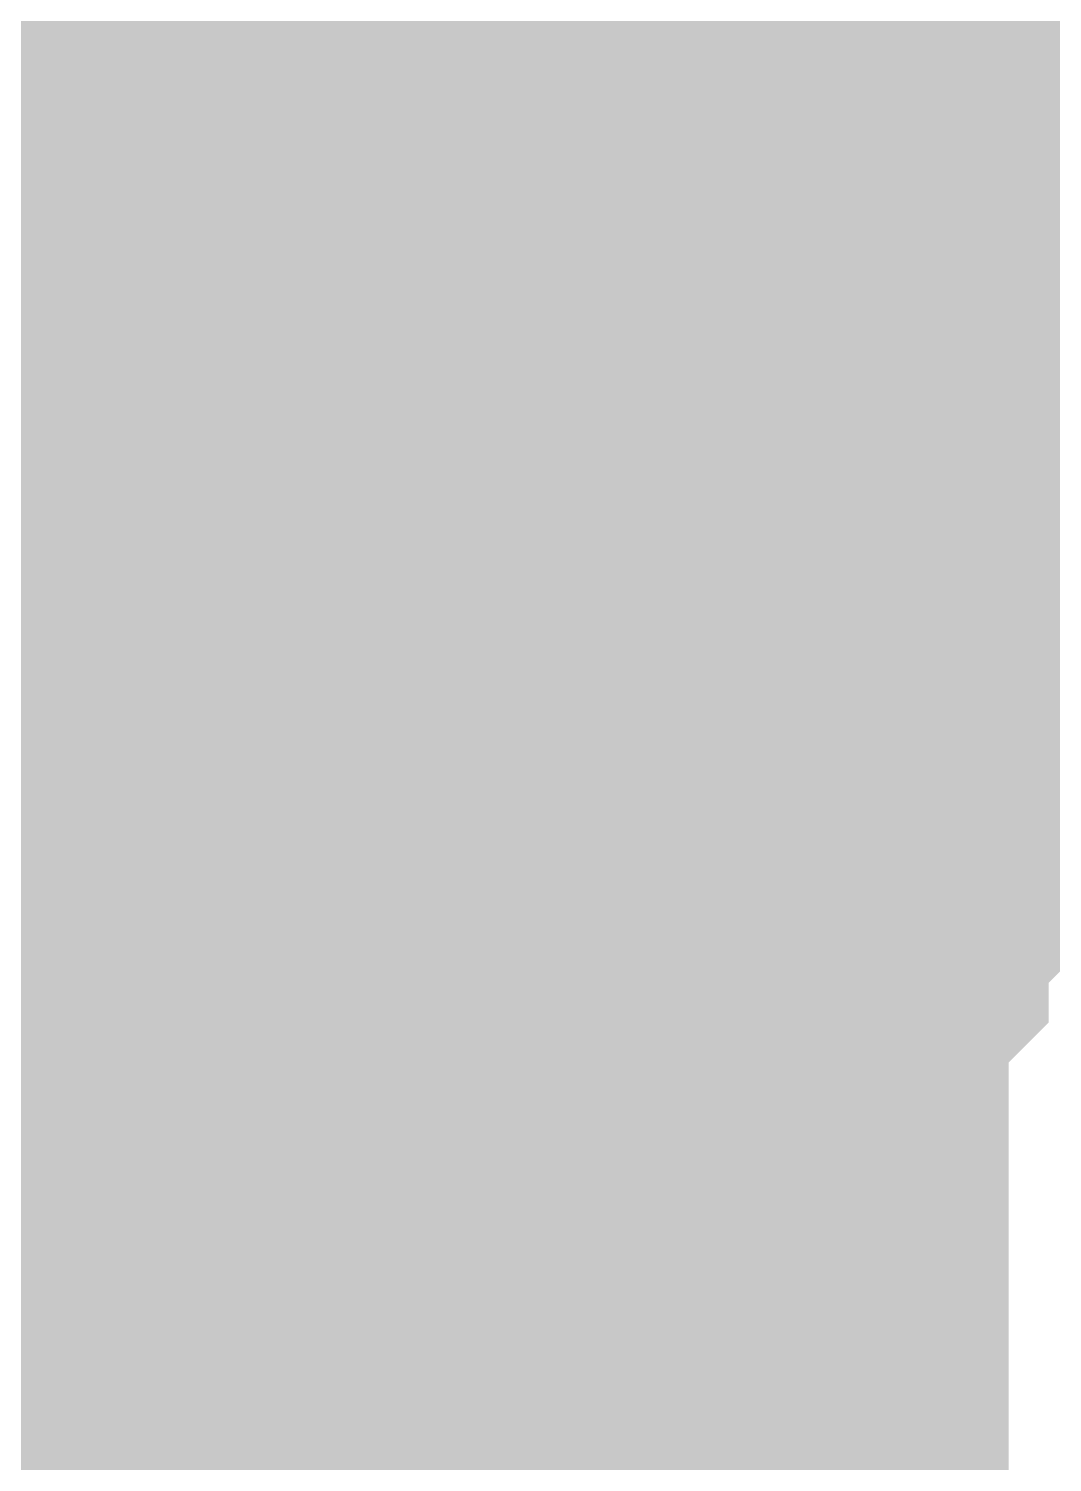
# Model space of a CAD drawing. Extents: x -0.1 to 65.1, y -1.2 to 30.1.
# Drawn here: x 26.0466 to 26.3404, y 5.6083 to 6.0198 of the extents above; entities that cross this region are included whole.
import ezdxf

# ---------------------------------------------------------------- set-up
doc = ezdxf.new("R2010")
doc.units = 0
doc.header["$MEASUREMENT"] = 0
doc.layers.get('0').update_dxf_attribs({"linetype": 'CONTINUOUS'})
doc.layers.add('2D_LINE_126', color=7, linetype='CONTINUOUS')

# ---------------------------------------------------------------- blocks, each defined once
blk = doc.blocks.new('DRAWING_63')
at = {"layer": '2D_LINE_126', "const_width": 0.0254}
for points in [[(-4.29768, -1.46304), (-4.29768, -1.47447), (-4.30911, -1.47447), (-4.32054, -1.47447)], [(-4.32054, -1.65735), (-4.30911, -1.65735), (-4.29768, -1.65735), (-4.29768, -1.64592), (-4.28625, -1.64592), (-4.27482, -1.64592), (-4.26339, -1.64592), (-4.25196, -1.64592), (-4.24053, -1.64592), (-4.24053, -1.63449), (-4.2291, -1.63449), (-4.21767, -1.63449), (-4.20624, -1.63449), (-4.19481, -1.63449), (-4.18338, -1.63449), (-4.17195, -1.63449), (-4.16052, -1.63449), (-4.14909, -1.63449), (-4.13766, -1.63449), (-4.12623, -1.63449), (-4.1148, -1.63449), (-4.10337, -1.63449), (-4.09194, -1.63449), (-4.08051, -1.63449), (-4.06908, -1.63449), (-4.05765, -1.63449), (-4.04622, -1.63449), (-4.03479, -1.63449), (-4.02336, -1.63449), (-4.01193, -1.63449), (-4.0005, -1.63449), (-3.98907, -1.63449)], [(-4.32054, -1.66878), (-4.30911, -1.66878), (-4.29768, -1.66878), (-4.29768, -1.65735), (-4.28625, -1.65735), (-4.27482, -1.65735), (-4.26339, -1.65735), (-4.25196, -1.65735), (-4.24053, -1.65735), (-4.24053, -1.64592), (-4.2291, -1.64592), (-4.21767, -1.64592), (-4.20624, -1.64592), (-4.19481, -1.64592), (-4.18338, -1.64592), (-4.17195, -1.64592), (-4.16052, -1.64592), (-4.14909, -1.64592), (-4.13766, -1.64592), (-4.12623, -1.64592), (-4.1148, -1.64592), (-4.10337, -1.64592), (-4.09194, -1.64592), (-4.08051, -1.64592), (-4.06908, -1.64592), (-4.05765, -1.64592), (-4.04622, -1.64592), (-4.03479, -1.64592), (-4.02336, -1.64592), (-4.01193, -1.64592), (-4.0005, -1.64592), (-3.98907, -1.64592)], [(-4.32054, -1.68021), (-4.30911, -1.68021), (-4.29768, -1.68021), (-4.29768, -1.66878), (-4.28625, -1.66878), (-4.27482, -1.66878), (-4.26339, -1.66878), (-4.25196, -1.66878), (-4.24053, -1.66878), (-4.24053, -1.65735), (-4.2291, -1.65735), (-4.21767, -1.65735), (-4.20624, -1.65735), (-4.19481, -1.65735), (-4.18338, -1.65735), (-4.17195, -1.65735), (-4.16052, -1.65735), (-4.14909, -1.65735), (-4.13766, -1.65735), (-4.12623, -1.65735), (-4.1148, -1.65735), (-4.10337, -1.65735), (-4.09194, -1.65735), (-4.08051, -1.65735), (-4.06908, -1.65735), (-4.05765, -1.65735), (-4.04622, -1.65735), (-4.03479, -1.65735), (-4.02336, -1.65735), (-4.01193, -1.65735), (-4.0005, -1.65735), (-3.98907, -1.65735)], [(-4.32054, -1.69164), (-4.30911, -1.69164), (-4.29768, -1.69164), (-4.29768, -1.68021), (-4.28625, -1.68021), (-4.27482, -1.68021), (-4.26339, -1.68021), (-4.25196, -1.68021), (-4.24053, -1.68021), (-4.24053, -1.66878), (-4.2291, -1.66878), (-4.21767, -1.66878), (-4.20624, -1.66878), (-4.19481, -1.66878), (-4.18338, -1.66878), (-4.17195, -1.66878), (-4.16052, -1.66878), (-4.14909, -1.66878), (-4.13766, -1.66878), (-4.12623, -1.66878), (-4.1148, -1.66878), (-4.10337, -1.66878), (-4.09194, -1.66878), (-4.08051, -1.66878), (-4.06908, -1.66878), (-4.05765, -1.66878), (-4.04622, -1.66878), (-4.03479, -1.66878), (-4.02336, -1.66878), (-4.01193, -1.66878), (-4.0005, -1.66878), (-3.98907, -1.66878)], [(-4.32054, -1.70307), (-4.30911, -1.70307), (-4.29768, -1.70307), (-4.29768, -1.69164), (-4.28625, -1.69164), (-4.27482, -1.69164), (-4.26339, -1.69164), (-4.25196, -1.69164), (-4.24053, -1.69164), (-4.24053, -1.68021), (-4.2291, -1.68021), (-4.21767, -1.68021), (-4.20624, -1.68021), (-4.19481, -1.68021), (-4.18338, -1.68021), (-4.17195, -1.68021), (-4.16052, -1.68021), (-4.14909, -1.68021), (-4.13766, -1.68021), (-4.12623, -1.68021), (-4.1148, -1.68021), (-4.10337, -1.68021), (-4.09194, -1.68021), (-4.08051, -1.68021), (-4.06908, -1.68021), (-4.05765, -1.68021), (-4.04622, -1.68021), (-4.03479, -1.68021), (-4.02336, -1.68021), (-4.01193, -1.68021), (-4.0005, -1.68021), (-3.98907, -1.68021)], [(-4.32054, -1.7145), (-4.30911, -1.7145), (-4.29768, -1.7145), (-4.29768, -1.70307), (-4.28625, -1.70307), (-4.27482, -1.70307), (-4.26339, -1.70307), (-4.25196, -1.70307), (-4.24053, -1.70307), (-4.24053, -1.69164), (-4.2291, -1.69164), (-4.21767, -1.69164), (-4.20624, -1.69164), (-4.19481, -1.69164), (-4.18338, -1.69164), (-4.17195, -1.69164), (-4.16052, -1.69164), (-4.14909, -1.69164), (-4.13766, -1.69164), (-4.12623, -1.69164), (-4.1148, -1.69164), (-4.10337, -1.69164), (-4.09194, -1.69164), (-4.08051, -1.69164), (-4.06908, -1.69164), (-4.05765, -1.69164), (-4.04622, -1.69164), (-4.03479, -1.69164), (-4.02336, -1.69164), (-4.01193, -1.69164), (-4.0005, -1.69164), (-3.98907, -1.69164)], [(-4.32054, -1.72593), (-4.30911, -1.72593), (-4.29768, -1.72593), (-4.29768, -1.7145), (-4.28625, -1.7145), (-4.27482, -1.7145), (-4.26339, -1.7145), (-4.25196, -1.7145), (-4.24053, -1.7145), (-4.24053, -1.70307), (-4.2291, -1.70307), (-4.21767, -1.70307), (-4.20624, -1.70307), (-4.19481, -1.70307), (-4.18338, -1.70307), (-4.17195, -1.70307), (-4.16052, -1.70307), (-4.14909, -1.70307), (-4.13766, -1.70307), (-4.12623, -1.70307), (-4.1148, -1.70307), (-4.10337, -1.70307), (-4.09194, -1.70307), (-4.08051, -1.70307), (-4.06908, -1.70307), (-4.05765, -1.70307), (-4.04622, -1.70307), (-4.03479, -1.70307), (-4.02336, -1.70307), (-4.01193, -1.70307), (-4.0005, -1.70307), (-3.98907, -1.70307)], [(-4.32054, -1.73736), (-4.30911, -1.73736), (-4.29768, -1.73736), (-4.29768, -1.72593), (-4.28625, -1.72593), (-4.27482, -1.72593), (-4.26339, -1.72593), (-4.25196, -1.72593), (-4.24053, -1.72593), (-4.24053, -1.7145), (-4.2291, -1.7145), (-4.21767, -1.7145), (-4.20624, -1.7145), (-4.19481, -1.7145), (-4.18338, -1.7145), (-4.17195, -1.7145), (-4.16052, -1.7145), (-4.14909, -1.7145), (-4.13766, -1.7145), (-4.12623, -1.7145), (-4.1148, -1.7145), (-4.10337, -1.7145), (-4.09194, -1.7145), (-4.08051, -1.7145), (-4.06908, -1.7145), (-4.05765, -1.7145), (-4.04622, -1.7145), (-4.03479, -1.7145), (-4.02336, -1.7145), (-4.01193, -1.7145), (-4.0005, -1.7145), (-3.98907, -1.7145)], [(-4.32054, -1.74879), (-4.30911, -1.74879), (-4.29768, -1.74879), (-4.29768, -1.73736), (-4.28625, -1.73736), (-4.27482, -1.73736), (-4.26339, -1.73736), (-4.25196, -1.73736), (-4.24053, -1.73736), (-4.24053, -1.72593), (-4.2291, -1.72593), (-4.21767, -1.72593), (-4.20624, -1.72593), (-4.19481, -1.72593), (-4.18338, -1.72593), (-4.17195, -1.72593), (-4.16052, -1.72593), (-4.14909, -1.72593), (-4.13766, -1.72593), (-4.12623, -1.72593), (-4.1148, -1.72593), (-4.10337, -1.72593), (-4.09194, -1.72593), (-4.08051, -1.72593), (-4.06908, -1.72593), (-4.05765, -1.72593), (-4.04622, -1.72593), (-4.03479, -1.72593), (-4.02336, -1.72593), (-4.01193, -1.72593), (-4.0005, -1.72593), (-4.0005, -1.7145), (-4.0005, -1.70307), (-4.0005, -1.69164), (-4.0005, -1.68021), (-4.0005, -1.66878), (-4.0005, -1.65735), (-4.0005, -1.64592), (-4.0005, -1.63449), (-4.0005, -1.62306), (-4.0005, -1.61163), (-4.0005, -1.6002), (-4.0005, -1.58877), (-4.0005, -1.57734), (-4.0005, -1.56591), (-4.0005, -1.55448), (-4.0005, -1.54305), (-4.0005, -1.53162), (-4.0005, -1.52019), (-4.0005, -1.50876), (-4.0005, -1.49733), (-4.0005, -1.4859), (-4.0005, -1.47447), (-4.0005, -1.46304)], [(-4.32054, -1.76022), (-4.30911, -1.76022), (-4.29768, -1.76022), (-4.29768, -1.74879), (-4.28625, -1.74879), (-4.27482, -1.74879), (-4.26339, -1.74879), (-4.25196, -1.74879), (-4.24053, -1.74879), (-4.24053, -1.73736), (-4.2291, -1.73736), (-4.21767, -1.73736), (-4.20624, -1.73736), (-4.19481, -1.73736), (-4.18338, -1.73736), (-4.17195, -1.73736), (-4.16052, -1.73736), (-4.14909, -1.73736), (-4.13766, -1.73736), (-4.12623, -1.73736), (-4.1148, -1.73736), (-4.10337, -1.73736), (-4.09194, -1.73736), (-4.08051, -1.73736), (-4.06908, -1.73736), (-4.05765, -1.73736), (-4.04622, -1.73736), (-4.03479, -1.73736), (-4.02336, -1.73736), (-4.01193, -1.73736), (-4.01193, -1.72593), (-4.01193, -1.7145), (-4.01193, -1.70307), (-4.01193, -1.69164), (-4.01193, -1.68021), (-4.01193, -1.66878), (-4.01193, -1.65735), (-4.01193, -1.64592), (-4.01193, -1.63449), (-4.01193, -1.62306), (-4.01193, -1.61163), (-4.01193, -1.6002), (-4.01193, -1.58877), (-4.01193, -1.57734), (-4.01193, -1.56591), (-4.01193, -1.55448), (-4.01193, -1.54305), (-4.01193, -1.53162), (-4.01193, -1.52019), (-4.01193, -1.50876), (-4.01193, -1.49733), (-4.01193, -1.4859), (-4.01193, -1.47447), (-4.01193, -1.46304)], [(-4.32054, -1.77165), (-4.30911, -1.77165), (-4.29768, -1.77165), (-4.29768, -1.76022), (-4.28625, -1.76022), (-4.27482, -1.76022), (-4.26339, -1.76022), (-4.25196, -1.76022), (-4.24053, -1.76022), (-4.24053, -1.74879), (-4.2291, -1.74879), (-4.21767, -1.74879), (-4.20624, -1.74879), (-4.19481, -1.74879), (-4.18338, -1.74879), (-4.17195, -1.74879), (-4.16052, -1.74879), (-4.14909, -1.74879), (-4.13766, -1.74879), (-4.12623, -1.74879), (-4.1148, -1.74879), (-4.10337, -1.74879), (-4.09194, -1.74879), (-4.08051, -1.74879), (-4.06908, -1.74879), (-4.05765, -1.74879), (-4.04622, -1.74879), (-4.03479, -1.74879), (-4.02336, -1.74879), (-4.01193, -1.73736), (-4.0005, -1.72593), (-3.98907, -1.7145)], [(-4.32054, -1.79451), (-4.30911, -1.79451), (-4.29768, -1.79451), (-4.29768, -1.78308), (-4.28625, -1.78308), (-4.27482, -1.78308), (-4.26339, -1.78308), (-4.25196, -1.78308), (-4.24053, -1.78308), (-4.24053, -1.77165), (-4.2291, -1.77165), (-4.21767, -1.77165), (-4.20624, -1.77165), (-4.19481, -1.77165), (-4.18338, -1.77165), (-4.17195, -1.77165), (-4.16052, -1.77165), (-4.14909, -1.77165), (-4.13766, -1.77165), (-4.12623, -1.77165), (-4.1148, -1.77165), (-4.10337, -1.77165), (-4.09194, -1.77165), (-4.08051, -1.77165), (-4.06908, -1.77165), (-4.05765, -1.77165), (-4.04622, -1.77165), (-4.03479, -1.77165), (-4.02336, -1.76022), (-4.02336, -1.74879), (-4.02336, -1.73736), (-4.02336, -1.72593), (-4.02336, -1.7145), (-4.02336, -1.70307), (-4.02336, -1.69164), (-4.02336, -1.68021), (-4.02336, -1.66878), (-4.02336, -1.65735), (-4.02336, -1.64592), (-4.02336, -1.63449), (-4.02336, -1.62306), (-4.02336, -1.61163), (-4.02336, -1.6002), (-4.02336, -1.58877), (-4.02336, -1.57734), (-4.02336, -1.56591), (-4.02336, -1.55448), (-4.02336, -1.54305), (-4.02336, -1.53162), (-4.02336, -1.52019), (-4.02336, -1.50876), (-4.02336, -1.49733), (-4.02336, -1.4859), (-4.02336, -1.47447), (-4.02336, -1.46304)], [(-4.2291, -1.90881), (-4.2291, -1.89738), (-4.2291, -1.88595), (-4.2291, -1.87452), (-4.2291, -1.86309), (-4.2291, -1.85166), (-4.2291, -1.84023), (-4.2291, -1.8288), (-4.2291, -1.81737), (-4.2291, -1.80594), (-4.2291, -1.79451), (-4.2291, -1.78308), (-4.2291, -1.77165), (-4.2291, -1.76022), (-4.2291, -1.74879), (-4.2291, -1.73736), (-4.2291, -1.72593), (-4.2291, -1.7145), (-4.2291, -1.70307), (-4.2291, -1.69164), (-4.2291, -1.68021), (-4.2291, -1.66878), (-4.2291, -1.65735), (-4.2291, -1.64592), (-4.2291, -1.63449), (-4.2291, -1.62306), (-4.2291, -1.61163), (-4.2291, -1.6002), (-4.2291, -1.58877), (-4.2291, -1.57734), (-4.2291, -1.56591), (-4.2291, -1.55448), (-4.2291, -1.54305), (-4.2291, -1.53162), (-4.2291, -1.52019), (-4.2291, -1.50876), (-4.2291, -1.49733), (-4.2291, -1.4859), (-4.2291, -1.47447), (-4.2291, -1.46304)], [(-4.21767, -1.90881), (-4.21767, -1.89738), (-4.21767, -1.88595), (-4.21767, -1.87452), (-4.21767, -1.86309), (-4.21767, -1.85166), (-4.21767, -1.84023), (-4.21767, -1.8288), (-4.21767, -1.81737), (-4.21767, -1.80594), (-4.21767, -1.79451), (-4.21767, -1.78308), (-4.21767, -1.77165), (-4.21767, -1.76022), (-4.21767, -1.74879), (-4.21767, -1.73736), (-4.21767, -1.72593), (-4.21767, -1.7145), (-4.21767, -1.70307), (-4.21767, -1.69164), (-4.21767, -1.68021), (-4.21767, -1.66878), (-4.21767, -1.65735), (-4.21767, -1.64592), (-4.21767, -1.63449), (-4.21767, -1.62306), (-4.21767, -1.61163), (-4.21767, -1.6002), (-4.21767, -1.58877), (-4.21767, -1.57734), (-4.21767, -1.56591), (-4.21767, -1.55448), (-4.21767, -1.54305), (-4.21767, -1.53162), (-4.21767, -1.52019), (-4.21767, -1.50876), (-4.21767, -1.49733), (-4.21767, -1.4859), (-4.21767, -1.47447), (-4.21767, -1.46304)], [(-4.20624, -1.90881), (-4.20624, -1.89738), (-4.20624, -1.88595), (-4.20624, -1.87452), (-4.20624, -1.86309), (-4.20624, -1.85166), (-4.20624, -1.84023), (-4.20624, -1.8288), (-4.20624, -1.81737), (-4.20624, -1.80594), (-4.20624, -1.79451), (-4.20624, -1.78308), (-4.20624, -1.77165), (-4.20624, -1.76022), (-4.20624, -1.74879), (-4.20624, -1.73736), (-4.20624, -1.72593), (-4.20624, -1.7145), (-4.20624, -1.70307), (-4.20624, -1.69164), (-4.20624, -1.68021), (-4.20624, -1.66878), (-4.20624, -1.65735), (-4.20624, -1.64592), (-4.20624, -1.63449), (-4.20624, -1.62306), (-4.20624, -1.61163), (-4.20624, -1.6002), (-4.20624, -1.58877), (-4.20624, -1.57734), (-4.20624, -1.56591), (-4.20624, -1.55448), (-4.20624, -1.54305), (-4.20624, -1.53162), (-4.20624, -1.52019), (-4.20624, -1.50876), (-4.20624, -1.49733), (-4.20624, -1.4859), (-4.20624, -1.47447), (-4.20624, -1.46304)], [(-4.19481, -1.90881), (-4.19481, -1.89738), (-4.19481, -1.88595), (-4.19481, -1.87452), (-4.19481, -1.86309), (-4.19481, -1.85166), (-4.19481, -1.84023), (-4.19481, -1.8288), (-4.19481, -1.81737), (-4.19481, -1.80594), (-4.19481, -1.79451), (-4.19481, -1.78308), (-4.19481, -1.77165), (-4.19481, -1.76022), (-4.19481, -1.74879), (-4.19481, -1.73736), (-4.19481, -1.72593), (-4.19481, -1.7145), (-4.19481, -1.70307), (-4.19481, -1.69164), (-4.19481, -1.68021), (-4.19481, -1.66878), (-4.19481, -1.65735), (-4.19481, -1.64592), (-4.19481, -1.63449), (-4.19481, -1.62306), (-4.19481, -1.61163), (-4.19481, -1.6002), (-4.19481, -1.58877), (-4.19481, -1.57734), (-4.19481, -1.56591), (-4.19481, -1.55448), (-4.19481, -1.54305), (-4.19481, -1.53162), (-4.19481, -1.52019), (-4.19481, -1.50876), (-4.19481, -1.49733), (-4.19481, -1.4859), (-4.19481, -1.47447), (-4.19481, -1.46304)], [(-4.18338, -1.90881), (-4.18338, -1.89738), (-4.18338, -1.88595), (-4.18338, -1.87452), (-4.18338, -1.86309), (-4.18338, -1.85166), (-4.18338, -1.84023), (-4.18338, -1.8288), (-4.18338, -1.81737), (-4.18338, -1.80594), (-4.18338, -1.79451), (-4.18338, -1.78308), (-4.18338, -1.77165), (-4.18338, -1.76022), (-4.18338, -1.74879), (-4.18338, -1.73736), (-4.18338, -1.72593), (-4.18338, -1.7145), (-4.18338, -1.70307), (-4.18338, -1.69164), (-4.18338, -1.68021), (-4.18338, -1.66878), (-4.18338, -1.65735), (-4.18338, -1.64592), (-4.18338, -1.63449), (-4.18338, -1.62306), (-4.18338, -1.61163), (-4.18338, -1.6002), (-4.18338, -1.58877), (-4.18338, -1.57734), (-4.18338, -1.56591), (-4.18338, -1.55448), (-4.18338, -1.54305), (-4.18338, -1.53162), (-4.18338, -1.52019), (-4.18338, -1.50876), (-4.18338, -1.49733), (-4.18338, -1.4859), (-4.18338, -1.47447), (-4.18338, -1.46304)], [(-4.17195, -1.90881), (-4.17195, -1.89738), (-4.17195, -1.88595), (-4.17195, -1.87452), (-4.17195, -1.86309), (-4.17195, -1.85166), (-4.17195, -1.84023), (-4.17195, -1.8288), (-4.17195, -1.81737), (-4.17195, -1.80594), (-4.17195, -1.79451), (-4.17195, -1.78308), (-4.17195, -1.77165), (-4.17195, -1.76022), (-4.17195, -1.74879), (-4.17195, -1.73736), (-4.17195, -1.72593), (-4.17195, -1.7145), (-4.17195, -1.70307), (-4.17195, -1.69164), (-4.17195, -1.68021), (-4.17195, -1.66878), (-4.17195, -1.65735), (-4.17195, -1.64592), (-4.17195, -1.63449), (-4.17195, -1.62306), (-4.17195, -1.61163), (-4.17195, -1.6002), (-4.17195, -1.58877), (-4.17195, -1.57734), (-4.17195, -1.56591), (-4.17195, -1.55448), (-4.17195, -1.54305), (-4.17195, -1.53162), (-4.17195, -1.52019), (-4.17195, -1.50876), (-4.17195, -1.49733), (-4.17195, -1.4859), (-4.17195, -1.47447), (-4.17195, -1.46304)], [(-4.16052, -1.90881), (-4.16052, -1.89738), (-4.16052, -1.88595), (-4.16052, -1.87452), (-4.16052, -1.86309), (-4.16052, -1.85166), (-4.16052, -1.84023), (-4.16052, -1.8288), (-4.16052, -1.81737), (-4.16052, -1.80594), (-4.16052, -1.79451), (-4.16052, -1.78308), (-4.16052, -1.77165), (-4.16052, -1.76022), (-4.16052, -1.74879), (-4.16052, -1.73736), (-4.16052, -1.72593), (-4.16052, -1.7145), (-4.16052, -1.70307), (-4.16052, -1.69164), (-4.16052, -1.68021), (-4.16052, -1.66878), (-4.16052, -1.65735), (-4.16052, -1.64592), (-4.16052, -1.63449), (-4.16052, -1.62306), (-4.16052, -1.61163), (-4.16052, -1.6002), (-4.16052, -1.58877), (-4.16052, -1.57734), (-4.16052, -1.56591), (-4.16052, -1.55448), (-4.16052, -1.54305), (-4.16052, -1.53162), (-4.16052, -1.52019), (-4.16052, -1.50876), (-4.16052, -1.49733), (-4.16052, -1.4859), (-4.16052, -1.47447), (-4.16052, -1.46304)], [(-4.14909, -1.90881), (-4.14909, -1.89738), (-4.14909, -1.88595), (-4.14909, -1.87452), (-4.14909, -1.86309), (-4.14909, -1.85166), (-4.14909, -1.84023), (-4.14909, -1.8288), (-4.14909, -1.81737), (-4.14909, -1.80594), (-4.14909, -1.79451), (-4.14909, -1.78308), (-4.14909, -1.77165), (-4.14909, -1.76022), (-4.14909, -1.74879), (-4.14909, -1.73736), (-4.14909, -1.72593), (-4.14909, -1.7145), (-4.14909, -1.70307), (-4.14909, -1.69164), (-4.14909, -1.68021), (-4.14909, -1.66878), (-4.14909, -1.65735), (-4.14909, -1.64592), (-4.14909, -1.63449), (-4.14909, -1.62306), (-4.14909, -1.61163), (-4.14909, -1.6002), (-4.14909, -1.58877), (-4.14909, -1.57734), (-4.14909, -1.56591), (-4.14909, -1.55448), (-4.14909, -1.54305), (-4.14909, -1.53162), (-4.14909, -1.52019), (-4.14909, -1.50876), (-4.14909, -1.49733), (-4.14909, -1.4859), (-4.14909, -1.47447), (-4.14909, -1.46304)], [(-4.13766, -1.90881), (-4.13766, -1.89738), (-4.13766, -1.88595), (-4.13766, -1.87452), (-4.13766, -1.86309), (-4.13766, -1.85166), (-4.13766, -1.84023), (-4.13766, -1.8288), (-4.13766, -1.81737), (-4.13766, -1.80594), (-4.13766, -1.79451), (-4.13766, -1.78308), (-4.13766, -1.77165), (-4.13766, -1.76022), (-4.13766, -1.74879), (-4.13766, -1.73736), (-4.13766, -1.72593), (-4.13766, -1.7145), (-4.13766, -1.70307), (-4.13766, -1.69164), (-4.13766, -1.68021), (-4.13766, -1.66878), (-4.13766, -1.65735), (-4.13766, -1.64592), (-4.13766, -1.63449), (-4.13766, -1.62306), (-4.13766, -1.61163), (-4.13766, -1.6002), (-4.13766, -1.58877), (-4.13766, -1.57734), (-4.13766, -1.56591), (-4.13766, -1.55448), (-4.13766, -1.54305), (-4.13766, -1.53162), (-4.13766, -1.52019), (-4.13766, -1.50876), (-4.13766, -1.49733), (-4.13766, -1.4859), (-4.13766, -1.47447), (-4.13766, -1.46304)], [(-4.12623, -1.90881), (-4.12623, -1.89738), (-4.12623, -1.88595), (-4.12623, -1.87452), (-4.12623, -1.86309), (-4.12623, -1.85166), (-4.12623, -1.84023), (-4.12623, -1.8288), (-4.12623, -1.81737), (-4.12623, -1.80594), (-4.12623, -1.79451), (-4.12623, -1.78308), (-4.12623, -1.77165), (-4.12623, -1.76022), (-4.12623, -1.74879), (-4.12623, -1.73736), (-4.12623, -1.72593), (-4.12623, -1.7145), (-4.12623, -1.70307), (-4.12623, -1.69164), (-4.12623, -1.68021), (-4.12623, -1.66878), (-4.12623, -1.65735), (-4.12623, -1.64592), (-4.12623, -1.63449), (-4.12623, -1.62306), (-4.12623, -1.61163), (-4.12623, -1.6002), (-4.12623, -1.58877), (-4.12623, -1.57734), (-4.12623, -1.56591), (-4.12623, -1.55448), (-4.12623, -1.54305), (-4.12623, -1.53162), (-4.12623, -1.52019), (-4.12623, -1.50876), (-4.12623, -1.49733), (-4.12623, -1.4859), (-4.12623, -1.47447), (-4.12623, -1.46304)], [(-4.1148, -1.90881), (-4.1148, -1.89738), (-4.1148, -1.88595), (-4.1148, -1.87452), (-4.1148, -1.86309), (-4.1148, -1.85166), (-4.1148, -1.84023), (-4.1148, -1.8288), (-4.1148, -1.81737), (-4.1148, -1.80594), (-4.1148, -1.79451), (-4.1148, -1.78308), (-4.1148, -1.77165), (-4.1148, -1.76022), (-4.1148, -1.74879), (-4.1148, -1.73736), (-4.1148, -1.72593), (-4.1148, -1.7145), (-4.1148, -1.70307), (-4.1148, -1.69164), (-4.1148, -1.68021), (-4.1148, -1.66878), (-4.1148, -1.65735), (-4.1148, -1.64592), (-4.1148, -1.63449), (-4.1148, -1.62306), (-4.1148, -1.61163), (-4.1148, -1.6002), (-4.1148, -1.58877), (-4.1148, -1.57734), (-4.1148, -1.56591), (-4.1148, -1.55448), (-4.1148, -1.54305), (-4.1148, -1.53162), (-4.1148, -1.52019), (-4.1148, -1.50876), (-4.1148, -1.49733), (-4.1148, -1.4859), (-4.1148, -1.47447), (-4.1148, -1.46304)], [(-4.10337, -1.90881), (-4.10337, -1.89738), (-4.10337, -1.88595), (-4.10337, -1.87452), (-4.10337, -1.86309), (-4.10337, -1.85166), (-4.10337, -1.84023), (-4.10337, -1.8288), (-4.10337, -1.81737), (-4.10337, -1.80594), (-4.10337, -1.79451), (-4.10337, -1.78308), (-4.10337, -1.77165), (-4.10337, -1.76022), (-4.10337, -1.74879), (-4.10337, -1.73736), (-4.10337, -1.72593), (-4.10337, -1.7145), (-4.10337, -1.70307), (-4.10337, -1.69164), (-4.10337, -1.68021), (-4.10337, -1.66878), (-4.10337, -1.65735), (-4.10337, -1.64592), (-4.10337, -1.63449), (-4.10337, -1.62306), (-4.10337, -1.61163), (-4.10337, -1.6002), (-4.10337, -1.58877), (-4.10337, -1.57734), (-4.10337, -1.56591), (-4.10337, -1.55448), (-4.10337, -1.54305), (-4.10337, -1.53162), (-4.10337, -1.52019), (-4.10337, -1.50876), (-4.10337, -1.49733), (-4.10337, -1.4859), (-4.10337, -1.47447), (-4.10337, -1.46304)], [(-4.09194, -1.90881), (-4.09194, -1.89738), (-4.09194, -1.88595), (-4.09194, -1.87452), (-4.09194, -1.86309), (-4.09194, -1.85166), (-4.09194, -1.84023), (-4.09194, -1.8288), (-4.09194, -1.81737), (-4.09194, -1.80594), (-4.09194, -1.79451), (-4.09194, -1.78308), (-4.09194, -1.77165), (-4.09194, -1.76022), (-4.09194, -1.74879), (-4.09194, -1.73736), (-4.09194, -1.72593), (-4.09194, -1.7145), (-4.09194, -1.70307), (-4.09194, -1.69164), (-4.09194, -1.68021), (-4.09194, -1.66878), (-4.09194, -1.65735), (-4.09194, -1.64592), (-4.09194, -1.63449), (-4.09194, -1.62306), (-4.09194, -1.61163), (-4.09194, -1.6002), (-4.09194, -1.58877), (-4.09194, -1.57734), (-4.09194, -1.56591), (-4.09194, -1.55448), (-4.09194, -1.54305), (-4.09194, -1.53162), (-4.09194, -1.52019), (-4.09194, -1.50876), (-4.09194, -1.49733), (-4.09194, -1.4859), (-4.09194, -1.47447), (-4.09194, -1.46304)], [(-4.08051, -1.90881), (-4.08051, -1.89738), (-4.08051, -1.88595), (-4.08051, -1.87452), (-4.08051, -1.86309), (-4.08051, -1.85166), (-4.08051, -1.84023), (-4.08051, -1.8288), (-4.08051, -1.81737), (-4.08051, -1.80594), (-4.08051, -1.79451), (-4.08051, -1.78308), (-4.08051, -1.77165), (-4.08051, -1.76022), (-4.08051, -1.74879), (-4.08051, -1.73736), (-4.08051, -1.72593), (-4.08051, -1.7145), (-4.08051, -1.70307), (-4.08051, -1.69164), (-4.08051, -1.68021), (-4.08051, -1.66878), (-4.08051, -1.65735), (-4.08051, -1.64592), (-4.08051, -1.63449), (-4.08051, -1.62306), (-4.08051, -1.61163), (-4.08051, -1.6002), (-4.08051, -1.58877), (-4.08051, -1.57734), (-4.08051, -1.56591), (-4.08051, -1.55448), (-4.08051, -1.54305), (-4.08051, -1.53162), (-4.08051, -1.52019), (-4.08051, -1.50876), (-4.08051, -1.49733), (-4.08051, -1.4859), (-4.08051, -1.47447), (-4.08051, -1.46304)], [(-4.06908, -1.90881), (-4.06908, -1.89738), (-4.06908, -1.88595), (-4.06908, -1.87452), (-4.06908, -1.86309), (-4.06908, -1.85166), (-4.06908, -1.84023), (-4.06908, -1.8288), (-4.06908, -1.81737), (-4.06908, -1.80594), (-4.06908, -1.79451), (-4.06908, -1.78308), (-4.06908, -1.77165), (-4.06908, -1.76022), (-4.06908, -1.74879), (-4.06908, -1.73736), (-4.06908, -1.72593), (-4.06908, -1.7145), (-4.06908, -1.70307), (-4.06908, -1.69164), (-4.06908, -1.68021), (-4.06908, -1.66878), (-4.06908, -1.65735), (-4.06908, -1.64592), (-4.06908, -1.63449), (-4.06908, -1.62306), (-4.06908, -1.61163), (-4.06908, -1.6002), (-4.06908, -1.58877), (-4.06908, -1.57734), (-4.06908, -1.56591), (-4.06908, -1.55448), (-4.06908, -1.54305), (-4.06908, -1.53162), (-4.06908, -1.52019), (-4.06908, -1.50876), (-4.06908, -1.49733), (-4.06908, -1.4859), (-4.06908, -1.47447), (-4.06908, -1.46304)], [(-4.05765, -1.90881), (-4.05765, -1.89738), (-4.05765, -1.88595), (-4.05765, -1.87452), (-4.05765, -1.86309), (-4.05765, -1.85166), (-4.05765, -1.84023), (-4.05765, -1.8288), (-4.05765, -1.81737), (-4.05765, -1.80594), (-4.05765, -1.79451), (-4.05765, -1.78308), (-4.05765, -1.77165), (-4.05765, -1.76022), (-4.05765, -1.74879), (-4.05765, -1.73736), (-4.05765, -1.72593), (-4.05765, -1.7145), (-4.05765, -1.70307), (-4.05765, -1.69164), (-4.05765, -1.68021), (-4.05765, -1.66878), (-4.05765, -1.65735), (-4.05765, -1.64592), (-4.05765, -1.63449), (-4.05765, -1.62306), (-4.05765, -1.61163), (-4.05765, -1.6002), (-4.05765, -1.58877), (-4.05765, -1.57734), (-4.05765, -1.56591), (-4.05765, -1.55448), (-4.05765, -1.54305), (-4.05765, -1.53162), (-4.05765, -1.52019), (-4.05765, -1.50876), (-4.05765, -1.49733), (-4.05765, -1.4859), (-4.05765, -1.47447), (-4.05765, -1.46304)], [(-4.04622, -1.90881), (-4.04622, -1.89738), (-4.04622, -1.88595), (-4.04622, -1.87452), (-4.04622, -1.86309), (-4.04622, -1.85166), (-4.04622, -1.84023), (-4.04622, -1.8288), (-4.04622, -1.81737), (-4.04622, -1.80594), (-4.04622, -1.79451), (-4.04622, -1.78308), (-4.04622, -1.77165), (-4.04622, -1.76022), (-4.04622, -1.74879), (-4.04622, -1.73736), (-4.04622, -1.72593), (-4.04622, -1.7145), (-4.04622, -1.70307), (-4.04622, -1.69164), (-4.04622, -1.68021), (-4.04622, -1.66878), (-4.04622, -1.65735), (-4.04622, -1.64592), (-4.04622, -1.63449), (-4.04622, -1.62306), (-4.04622, -1.61163), (-4.04622, -1.6002), (-4.04622, -1.58877), (-4.04622, -1.57734), (-4.04622, -1.56591), (-4.04622, -1.55448), (-4.04622, -1.54305), (-4.04622, -1.53162), (-4.04622, -1.52019), (-4.04622, -1.50876), (-4.04622, -1.49733), (-4.04622, -1.4859), (-4.04622, -1.47447), (-4.04622, -1.46304)], [(-4.03479, -1.90881), (-4.03479, -1.89738), (-4.03479, -1.88595), (-4.03479, -1.87452), (-4.03479, -1.86309), (-4.03479, -1.85166), (-4.03479, -1.84023), (-4.03479, -1.8288), (-4.03479, -1.81737), (-4.03479, -1.80594), (-4.03479, -1.79451), (-4.03479, -1.78308), (-4.03479, -1.77165), (-4.03479, -1.76022), (-4.03479, -1.74879), (-4.03479, -1.73736), (-4.03479, -1.72593), (-4.03479, -1.7145), (-4.03479, -1.70307), (-4.03479, -1.69164), (-4.03479, -1.68021), (-4.03479, -1.66878), (-4.03479, -1.65735), (-4.03479, -1.64592), (-4.03479, -1.63449), (-4.03479, -1.62306), (-4.03479, -1.61163), (-4.03479, -1.6002), (-4.03479, -1.58877), (-4.03479, -1.57734), (-4.03479, -1.56591), (-4.03479, -1.55448), (-4.03479, -1.54305), (-4.03479, -1.53162), (-4.03479, -1.52019), (-4.03479, -1.50876), (-4.03479, -1.49733), (-4.03479, -1.4859), (-4.03479, -1.47447), (-4.03479, -1.46304)], [(-4.28625, -1.90881), (-4.28625, -1.89738), (-4.28625, -1.88595), (-4.28625, -1.87452), (-4.28625, -1.86309), (-4.28625, -1.85166), (-4.28625, -1.84023), (-4.28625, -1.8288), (-4.28625, -1.81737), (-4.28625, -1.80594), (-4.28625, -1.79451), (-4.28625, -1.78308), (-4.28625, -1.77165), (-4.28625, -1.76022), (-4.28625, -1.74879), (-4.28625, -1.73736), (-4.28625, -1.72593), (-4.28625, -1.7145), (-4.28625, -1.70307), (-4.28625, -1.69164), (-4.28625, -1.68021), (-4.28625, -1.66878), (-4.28625, -1.65735), (-4.28625, -1.64592), (-4.28625, -1.63449), (-4.28625, -1.62306), (-4.28625, -1.61163), (-4.28625, -1.6002), (-4.28625, -1.58877), (-4.28625, -1.57734), (-4.28625, -1.56591), (-4.28625, -1.55448), (-4.28625, -1.54305), (-4.28625, -1.53162), (-4.28625, -1.52019), (-4.28625, -1.50876), (-4.28625, -1.49733), (-4.28625, -1.4859), (-4.28625, -1.47447), (-4.28625, -1.46304)], [(-4.27482, -1.90881), (-4.27482, -1.89738), (-4.27482, -1.88595), (-4.27482, -1.87452), (-4.27482, -1.86309), (-4.27482, -1.85166), (-4.27482, -1.84023), (-4.27482, -1.8288), (-4.27482, -1.81737), (-4.27482, -1.80594), (-4.27482, -1.79451), (-4.27482, -1.78308), (-4.27482, -1.77165), (-4.27482, -1.76022), (-4.27482, -1.74879), (-4.27482, -1.73736), (-4.27482, -1.72593), (-4.27482, -1.7145), (-4.27482, -1.70307), (-4.27482, -1.69164), (-4.27482, -1.68021), (-4.27482, -1.66878), (-4.27482, -1.65735), (-4.27482, -1.64592), (-4.27482, -1.63449), (-4.27482, -1.62306), (-4.27482, -1.61163), (-4.27482, -1.6002), (-4.27482, -1.58877), (-4.27482, -1.57734), (-4.27482, -1.56591), (-4.27482, -1.55448), (-4.27482, -1.54305), (-4.27482, -1.53162), (-4.27482, -1.52019), (-4.27482, -1.50876), (-4.27482, -1.49733), (-4.27482, -1.4859), (-4.27482, -1.47447), (-4.27482, -1.46304)], [(-4.26339, -1.90881), (-4.26339, -1.89738), (-4.26339, -1.88595), (-4.26339, -1.87452), (-4.26339, -1.86309), (-4.26339, -1.85166), (-4.26339, -1.84023), (-4.26339, -1.8288), (-4.26339, -1.81737), (-4.26339, -1.80594), (-4.26339, -1.79451), (-4.26339, -1.78308), (-4.26339, -1.77165), (-4.26339, -1.76022), (-4.26339, -1.74879), (-4.26339, -1.73736), (-4.26339, -1.72593), (-4.26339, -1.7145), (-4.26339, -1.70307), (-4.26339, -1.69164), (-4.26339, -1.68021), (-4.26339, -1.66878), (-4.26339, -1.65735), (-4.26339, -1.64592), (-4.26339, -1.63449), (-4.26339, -1.62306), (-4.26339, -1.61163), (-4.26339, -1.6002), (-4.26339, -1.58877), (-4.26339, -1.57734), (-4.26339, -1.56591), (-4.26339, -1.55448), (-4.26339, -1.54305), (-4.26339, -1.53162), (-4.26339, -1.52019), (-4.26339, -1.50876), (-4.26339, -1.49733), (-4.26339, -1.4859), (-4.26339, -1.47447), (-4.26339, -1.46304)], [(-4.25196, -1.90881), (-4.25196, -1.89738), (-4.25196, -1.88595), (-4.25196, -1.87452), (-4.25196, -1.86309), (-4.25196, -1.85166), (-4.25196, -1.84023), (-4.25196, -1.8288), (-4.25196, -1.81737), (-4.25196, -1.80594), (-4.25196, -1.79451), (-4.25196, -1.78308), (-4.25196, -1.77165), (-4.25196, -1.76022), (-4.25196, -1.74879), (-4.25196, -1.73736), (-4.25196, -1.72593), (-4.25196, -1.7145), (-4.25196, -1.70307), (-4.25196, -1.69164), (-4.25196, -1.68021), (-4.25196, -1.66878), (-4.25196, -1.65735), (-4.25196, -1.64592), (-4.25196, -1.63449), (-4.25196, -1.62306), (-4.25196, -1.61163), (-4.25196, -1.6002), (-4.25196, -1.58877), (-4.25196, -1.57734), (-4.25196, -1.56591), (-4.25196, -1.55448), (-4.25196, -1.54305), (-4.25196, -1.53162), (-4.25196, -1.52019), (-4.25196, -1.50876), (-4.25196, -1.49733), (-4.25196, -1.4859), (-4.25196, -1.47447), (-4.25196, -1.46304)], [(-4.30911, -1.90881), (-4.30911, -1.89738), (-4.30911, -1.88595), (-4.30911, -1.87452), (-4.30911, -1.86309), (-4.30911, -1.85166), (-4.30911, -1.84023), (-4.30911, -1.8288), (-4.30911, -1.81737), (-4.30911, -1.80594), (-4.30911, -1.79451), (-4.30911, -1.78308), (-4.30911, -1.77165), (-4.30911, -1.76022), (-4.30911, -1.74879), (-4.30911, -1.73736), (-4.30911, -1.72593), (-4.30911, -1.7145), (-4.30911, -1.70307), (-4.30911, -1.69164), (-4.30911, -1.68021), (-4.30911, -1.66878), (-4.30911, -1.65735), (-4.30911, -1.64592), (-4.30911, -1.63449), (-4.30911, -1.62306), (-4.30911, -1.61163), (-4.30911, -1.6002), (-4.30911, -1.58877), (-4.30911, -1.57734), (-4.30911, -1.56591), (-4.30911, -1.55448), (-4.30911, -1.54305), (-4.30911, -1.53162), (-4.30911, -1.52019), (-4.30911, -1.50876), (-4.30911, -1.49733), (-4.30911, -1.4859), (-4.30911, -1.47447), (-4.30911, -1.46304)], [(-4.32054, -1.4859), (-4.30911, -1.4859), (-4.29768, -1.4859), (-4.29768, -1.47447), (-4.28625, -1.47447), (-4.27482, -1.47447), (-4.26339, -1.47447), (-4.25196, -1.47447), (-4.24053, -1.47447), (-4.24053, -1.46304)], [(-4.32054, -1.49733), (-4.30911, -1.49733), (-4.29768, -1.49733), (-4.29768, -1.4859), (-4.28625, -1.4859), (-4.27482, -1.4859), (-4.26339, -1.4859), (-4.25196, -1.4859), (-4.24053, -1.4859), (-4.24053, -1.47447), (-4.2291, -1.47447), (-4.21767, -1.47447), (-4.20624, -1.47447), (-4.19481, -1.47447), (-4.18338, -1.47447), (-4.17195, -1.47447), (-4.16052, -1.47447), (-4.14909, -1.47447), (-4.13766, -1.47447), (-4.12623, -1.47447), (-4.1148, -1.47447), (-4.10337, -1.47447), (-4.09194, -1.47447), (-4.08051, -1.47447), (-4.06908, -1.47447), (-4.05765, -1.47447), (-4.04622, -1.47447), (-4.03479, -1.47447), (-4.02336, -1.47447), (-4.01193, -1.47447), (-4.0005, -1.47447), (-3.98907, -1.47447)], [(-4.32054, -1.50876), (-4.30911, -1.50876), (-4.29768, -1.50876), (-4.29768, -1.49733), (-4.28625, -1.49733), (-4.27482, -1.49733), (-4.26339, -1.49733), (-4.25196, -1.49733), (-4.24053, -1.49733), (-4.24053, -1.4859), (-4.2291, -1.4859), (-4.21767, -1.4859), (-4.20624, -1.4859), (-4.19481, -1.4859), (-4.18338, -1.4859), (-4.17195, -1.4859), (-4.16052, -1.4859), (-4.14909, -1.4859), (-4.13766, -1.4859), (-4.12623, -1.4859), (-4.1148, -1.4859), (-4.10337, -1.4859), (-4.09194, -1.4859), (-4.08051, -1.4859), (-4.06908, -1.4859), (-4.05765, -1.4859), (-4.04622, -1.4859), (-4.03479, -1.4859), (-4.02336, -1.4859), (-4.01193, -1.4859), (-4.0005, -1.4859), (-3.98907, -1.4859)], [(-4.32054, -1.52019), (-4.30911, -1.52019), (-4.29768, -1.52019), (-4.29768, -1.50876), (-4.28625, -1.50876), (-4.27482, -1.50876), (-4.26339, -1.50876), (-4.25196, -1.50876), (-4.24053, -1.50876), (-4.24053, -1.49733), (-4.2291, -1.49733), (-4.21767, -1.49733), (-4.20624, -1.49733), (-4.19481, -1.49733), (-4.18338, -1.49733), (-4.17195, -1.49733), (-4.16052, -1.49733), (-4.14909, -1.49733), (-4.13766, -1.49733), (-4.12623, -1.49733), (-4.1148, -1.49733), (-4.10337, -1.49733), (-4.09194, -1.49733), (-4.08051, -1.49733), (-4.06908, -1.49733), (-4.05765, -1.49733), (-4.04622, -1.49733), (-4.03479, -1.49733), (-4.02336, -1.49733), (-4.01193, -1.49733), (-4.0005, -1.49733), (-3.98907, -1.49733)], [(-4.32054, -1.53162), (-4.30911, -1.53162), (-4.29768, -1.53162), (-4.29768, -1.52019), (-4.28625, -1.52019), (-4.27482, -1.52019), (-4.26339, -1.52019), (-4.25196, -1.52019), (-4.24053, -1.52019), (-4.24053, -1.50876), (-4.2291, -1.50876), (-4.21767, -1.50876), (-4.20624, -1.50876), (-4.19481, -1.50876), (-4.18338, -1.50876), (-4.17195, -1.50876), (-4.16052, -1.50876), (-4.14909, -1.50876), (-4.13766, -1.50876), (-4.12623, -1.50876), (-4.1148, -1.50876), (-4.10337, -1.50876), (-4.09194, -1.50876), (-4.08051, -1.50876), (-4.06908, -1.50876), (-4.05765, -1.50876), (-4.04622, -1.50876), (-4.03479, -1.50876), (-4.02336, -1.50876), (-4.01193, -1.50876), (-4.0005, -1.50876), (-3.98907, -1.50876)], [(-4.32054, -1.54305), (-4.30911, -1.54305), (-4.29768, -1.54305), (-4.29768, -1.53162), (-4.28625, -1.53162), (-4.27482, -1.53162), (-4.26339, -1.53162), (-4.25196, -1.53162), (-4.24053, -1.53162), (-4.24053, -1.52019), (-4.2291, -1.52019), (-4.21767, -1.52019), (-4.20624, -1.52019), (-4.19481, -1.52019), (-4.18338, -1.52019), (-4.17195, -1.52019), (-4.16052, -1.52019), (-4.14909, -1.52019), (-4.13766, -1.52019), (-4.12623, -1.52019), (-4.1148, -1.52019), (-4.10337, -1.52019), (-4.09194, -1.52019), (-4.08051, -1.52019), (-4.06908, -1.52019), (-4.05765, -1.52019), (-4.04622, -1.52019), (-4.03479, -1.52019), (-4.02336, -1.52019), (-4.01193, -1.52019), (-4.0005, -1.52019), (-3.98907, -1.52019)], [(-4.32054, -1.55448), (-4.30911, -1.55448), (-4.29768, -1.55448), (-4.29768, -1.54305), (-4.28625, -1.54305), (-4.27482, -1.54305), (-4.26339, -1.54305), (-4.25196, -1.54305), (-4.24053, -1.54305), (-4.24053, -1.53162), (-4.2291, -1.53162), (-4.21767, -1.53162), (-4.20624, -1.53162), (-4.19481, -1.53162), (-4.18338, -1.53162), (-4.17195, -1.53162), (-4.16052, -1.53162), (-4.14909, -1.53162), (-4.13766, -1.53162), (-4.12623, -1.53162), (-4.1148, -1.53162), (-4.10337, -1.53162), (-4.09194, -1.53162), (-4.08051, -1.53162), (-4.06908, -1.53162), (-4.05765, -1.53162), (-4.04622, -1.53162), (-4.03479, -1.53162), (-4.02336, -1.53162), (-4.01193, -1.53162), (-4.0005, -1.53162), (-3.98907, -1.53162)], [(-4.32054, -1.56591), (-4.30911, -1.56591), (-4.29768, -1.56591), (-4.29768, -1.55448), (-4.28625, -1.55448), (-4.27482, -1.55448), (-4.26339, -1.55448), (-4.25196, -1.55448), (-4.24053, -1.55448), (-4.24053, -1.54305), (-4.2291, -1.54305), (-4.21767, -1.54305), (-4.20624, -1.54305), (-4.19481, -1.54305), (-4.18338, -1.54305), (-4.17195, -1.54305), (-4.16052, -1.54305), (-4.14909, -1.54305), (-4.13766, -1.54305), (-4.12623, -1.54305), (-4.1148, -1.54305), (-4.10337, -1.54305), (-4.09194, -1.54305), (-4.08051, -1.54305), (-4.06908, -1.54305), (-4.05765, -1.54305), (-4.04622, -1.54305), (-4.03479, -1.54305), (-4.02336, -1.54305), (-4.01193, -1.54305), (-4.0005, -1.54305), (-3.98907, -1.54305)], [(-4.32054, -1.57734), (-4.30911, -1.57734), (-4.29768, -1.57734), (-4.29768, -1.56591), (-4.28625, -1.56591), (-4.27482, -1.56591), (-4.26339, -1.56591), (-4.25196, -1.56591), (-4.24053, -1.56591), (-4.24053, -1.55448), (-4.2291, -1.55448), (-4.21767, -1.55448), (-4.20624, -1.55448), (-4.19481, -1.55448), (-4.18338, -1.55448), (-4.17195, -1.55448), (-4.16052, -1.55448), (-4.14909, -1.55448), (-4.13766, -1.55448), (-4.12623, -1.55448), (-4.1148, -1.55448), (-4.10337, -1.55448), (-4.09194, -1.55448), (-4.08051, -1.55448), (-4.06908, -1.55448), (-4.05765, -1.55448), (-4.04622, -1.55448), (-4.03479, -1.55448), (-4.02336, -1.55448), (-4.01193, -1.55448), (-4.0005, -1.55448), (-3.98907, -1.55448)], [(-4.32054, -1.58877), (-4.30911, -1.58877), (-4.29768, -1.58877), (-4.29768, -1.57734), (-4.28625, -1.57734), (-4.27482, -1.57734), (-4.26339, -1.57734), (-4.25196, -1.57734), (-4.24053, -1.57734), (-4.24053, -1.56591), (-4.2291, -1.56591), (-4.21767, -1.56591), (-4.20624, -1.56591), (-4.19481, -1.56591), (-4.18338, -1.56591), (-4.17195, -1.56591), (-4.16052, -1.56591), (-4.14909, -1.56591), (-4.13766, -1.56591), (-4.12623, -1.56591), (-4.1148, -1.56591), (-4.10337, -1.56591), (-4.09194, -1.56591), (-4.08051, -1.56591), (-4.06908, -1.56591), (-4.05765, -1.56591), (-4.04622, -1.56591), (-4.03479, -1.56591), (-4.02336, -1.56591), (-4.01193, -1.56591), (-4.0005, -1.56591), (-3.98907, -1.56591)], [(-4.32054, -1.6002), (-4.30911, -1.6002), (-4.29768, -1.6002), (-4.29768, -1.58877), (-4.28625, -1.58877), (-4.27482, -1.58877), (-4.26339, -1.58877), (-4.25196, -1.58877), (-4.24053, -1.58877), (-4.24053, -1.57734), (-4.2291, -1.57734), (-4.21767, -1.57734), (-4.20624, -1.57734), (-4.19481, -1.57734), (-4.18338, -1.57734), (-4.17195, -1.57734), (-4.16052, -1.57734), (-4.14909, -1.57734), (-4.13766, -1.57734), (-4.12623, -1.57734), (-4.1148, -1.57734), (-4.10337, -1.57734), (-4.09194, -1.57734), (-4.08051, -1.57734), (-4.06908, -1.57734), (-4.05765, -1.57734), (-4.04622, -1.57734), (-4.03479, -1.57734), (-4.02336, -1.57734), (-4.01193, -1.57734), (-4.0005, -1.57734), (-3.98907, -1.57734)], [(-4.32054, -1.61163), (-4.30911, -1.61163), (-4.29768, -1.61163), (-4.29768, -1.6002), (-4.28625, -1.6002), (-4.27482, -1.6002), (-4.26339, -1.6002), (-4.25196, -1.6002), (-4.24053, -1.6002), (-4.24053, -1.58877), (-4.2291, -1.58877), (-4.21767, -1.58877), (-4.20624, -1.58877), (-4.19481, -1.58877), (-4.18338, -1.58877), (-4.17195, -1.58877), (-4.16052, -1.58877), (-4.14909, -1.58877), (-4.13766, -1.58877), (-4.12623, -1.58877), (-4.1148, -1.58877), (-4.10337, -1.58877), (-4.09194, -1.58877), (-4.08051, -1.58877), (-4.06908, -1.58877), (-4.05765, -1.58877), (-4.04622, -1.58877), (-4.03479, -1.58877), (-4.02336, -1.58877), (-4.01193, -1.58877), (-4.0005, -1.58877), (-3.98907, -1.58877)], [(-4.32054, -1.62306), (-4.30911, -1.62306), (-4.29768, -1.62306), (-4.29768, -1.61163), (-4.28625, -1.61163), (-4.27482, -1.61163), (-4.26339, -1.61163), (-4.25196, -1.61163), (-4.24053, -1.61163), (-4.24053, -1.6002), (-4.2291, -1.6002), (-4.21767, -1.6002), (-4.20624, -1.6002), (-4.19481, -1.6002), (-4.18338, -1.6002), (-4.17195, -1.6002), (-4.16052, -1.6002), (-4.14909, -1.6002), (-4.13766, -1.6002), (-4.12623, -1.6002), (-4.1148, -1.6002), (-4.10337, -1.6002), (-4.09194, -1.6002), (-4.08051, -1.6002), (-4.06908, -1.6002), (-4.05765, -1.6002), (-4.04622, -1.6002), (-4.03479, -1.6002), (-4.02336, -1.6002), (-4.01193, -1.6002), (-4.0005, -1.6002), (-3.98907, -1.6002)], [(-4.32054, -1.63449), (-4.30911, -1.63449), (-4.29768, -1.63449), (-4.29768, -1.62306), (-4.28625, -1.62306), (-4.27482, -1.62306), (-4.26339, -1.62306), (-4.25196, -1.62306), (-4.24053, -1.62306), (-4.24053, -1.61163), (-4.2291, -1.61163), (-4.21767, -1.61163), (-4.20624, -1.61163), (-4.19481, -1.61163), (-4.18338, -1.61163), (-4.17195, -1.61163), (-4.16052, -1.61163), (-4.14909, -1.61163), (-4.13766, -1.61163), (-4.12623, -1.61163), (-4.1148, -1.61163), (-4.10337, -1.61163), (-4.09194, -1.61163), (-4.08051, -1.61163), (-4.06908, -1.61163), (-4.05765, -1.61163), (-4.04622, -1.61163), (-4.03479, -1.61163), (-4.02336, -1.61163), (-4.01193, -1.61163), (-4.0005, -1.61163), (-3.98907, -1.61163)], [(-4.32054, -1.64592), (-4.30911, -1.64592), (-4.29768, -1.64592), (-4.29768, -1.63449), (-4.28625, -1.63449), (-4.27482, -1.63449), (-4.26339, -1.63449), (-4.25196, -1.63449), (-4.24053, -1.63449), (-4.24053, -1.62306), (-4.2291, -1.62306), (-4.21767, -1.62306), (-4.20624, -1.62306), (-4.19481, -1.62306), (-4.18338, -1.62306), (-4.17195, -1.62306), (-4.16052, -1.62306), (-4.14909, -1.62306), (-4.13766, -1.62306), (-4.12623, -1.62306), (-4.1148, -1.62306), (-4.10337, -1.62306), (-4.09194, -1.62306), (-4.08051, -1.62306), (-4.06908, -1.62306), (-4.05765, -1.62306), (-4.04622, -1.62306), (-4.03479, -1.62306), (-4.02336, -1.62306), (-4.01193, -1.62306), (-4.0005, -1.62306), (-3.98907, -1.62306)], [(-4.32054, -1.78308), (-4.30911, -1.78308), (-4.29768, -1.78308), (-4.29768, -1.77165), (-4.28625, -1.77165), (-4.27482, -1.77165), (-4.26339, -1.77165), (-4.25196, -1.77165), (-4.24053, -1.77165), (-4.24053, -1.76022), (-4.2291, -1.76022), (-4.21767, -1.76022), (-4.20624, -1.76022), (-4.19481, -1.76022), (-4.18338, -1.76022), (-4.17195, -1.76022), (-4.16052, -1.76022), (-4.14909, -1.76022), (-4.13766, -1.76022), (-4.12623, -1.76022), (-4.1148, -1.76022), (-4.10337, -1.76022), (-4.09194, -1.76022), (-4.08051, -1.76022), (-4.06908, -1.76022), (-4.05765, -1.76022), (-4.04622, -1.76022), (-4.03479, -1.76022), (-4.02336, -1.76022)], [(-4.32054, -1.80594), (-4.30911, -1.80594), (-4.29768, -1.80594), (-4.29768, -1.79451), (-4.28625, -1.79451), (-4.27482, -1.79451), (-4.26339, -1.79451), (-4.25196, -1.79451), (-4.24053, -1.79451), (-4.24053, -1.78308), (-4.2291, -1.78308), (-4.21767, -1.78308), (-4.20624, -1.78308), (-4.19481, -1.78308), (-4.18338, -1.78308), (-4.17195, -1.78308), (-4.16052, -1.78308), (-4.14909, -1.78308), (-4.13766, -1.78308), (-4.12623, -1.78308), (-4.1148, -1.78308), (-4.10337, -1.78308), (-4.09194, -1.78308), (-4.08051, -1.78308), (-4.06908, -1.78308), (-4.05765, -1.78308), (-4.04622, -1.78308), (-4.03479, -1.78308)], [(-4.32054, -1.81737), (-4.30911, -1.81737), (-4.29768, -1.81737), (-4.29768, -1.80594), (-4.28625, -1.80594), (-4.27482, -1.80594), (-4.26339, -1.80594), (-4.25196, -1.80594), (-4.24053, -1.80594), (-4.24053, -1.79451), (-4.2291, -1.79451), (-4.21767, -1.79451), (-4.20624, -1.79451), (-4.19481, -1.79451), (-4.18338, -1.79451), (-4.17195, -1.79451), (-4.16052, -1.79451), (-4.14909, -1.79451), (-4.13766, -1.79451), (-4.12623, -1.79451), (-4.1148, -1.79451), (-4.10337, -1.79451), (-4.09194, -1.79451), (-4.08051, -1.79451), (-4.06908, -1.79451), (-4.05765, -1.79451), (-4.04622, -1.79451), (-4.03479, -1.79451)], [(-4.32054, -1.8288), (-4.30911, -1.8288), (-4.29768, -1.8288), (-4.29768, -1.81737), (-4.28625, -1.81737), (-4.27482, -1.81737), (-4.26339, -1.81737), (-4.25196, -1.81737), (-4.24053, -1.81737), (-4.24053, -1.80594), (-4.2291, -1.80594), (-4.21767, -1.80594), (-4.20624, -1.80594), (-4.19481, -1.80594), (-4.18338, -1.80594), (-4.17195, -1.80594), (-4.16052, -1.80594), (-4.14909, -1.80594), (-4.13766, -1.80594), (-4.12623, -1.80594), (-4.1148, -1.80594), (-4.10337, -1.80594), (-4.09194, -1.80594), (-4.08051, -1.80594), (-4.06908, -1.80594), (-4.05765, -1.80594), (-4.04622, -1.80594), (-4.03479, -1.80594)], [(-4.32054, -1.84023), (-4.30911, -1.84023), (-4.29768, -1.84023), (-4.29768, -1.8288), (-4.28625, -1.8288), (-4.27482, -1.8288), (-4.26339, -1.8288), (-4.25196, -1.8288), (-4.24053, -1.8288), (-4.24053, -1.81737), (-4.2291, -1.81737), (-4.21767, -1.81737), (-4.20624, -1.81737), (-4.19481, -1.81737), (-4.18338, -1.81737), (-4.17195, -1.81737), (-4.16052, -1.81737), (-4.14909, -1.81737), (-4.13766, -1.81737), (-4.12623, -1.81737), (-4.1148, -1.81737), (-4.10337, -1.81737), (-4.09194, -1.81737), (-4.08051, -1.81737), (-4.06908, -1.81737), (-4.05765, -1.81737), (-4.04622, -1.81737), (-4.03479, -1.81737)], [(-4.32054, -1.85166), (-4.30911, -1.85166), (-4.29768, -1.85166), (-4.29768, -1.84023), (-4.28625, -1.84023), (-4.27482, -1.84023), (-4.26339, -1.84023), (-4.25196, -1.84023), (-4.24053, -1.84023), (-4.24053, -1.8288), (-4.2291, -1.8288), (-4.21767, -1.8288), (-4.20624, -1.8288), (-4.19481, -1.8288), (-4.18338, -1.8288), (-4.17195, -1.8288), (-4.16052, -1.8288), (-4.14909, -1.8288), (-4.13766, -1.8288), (-4.12623, -1.8288), (-4.1148, -1.8288), (-4.10337, -1.8288), (-4.09194, -1.8288), (-4.08051, -1.8288), (-4.06908, -1.8288), (-4.05765, -1.8288), (-4.04622, -1.8288), (-4.03479, -1.8288)], [(-4.32054, -1.86309), (-4.30911, -1.86309), (-4.29768, -1.86309), (-4.29768, -1.85166), (-4.28625, -1.85166), (-4.27482, -1.85166), (-4.26339, -1.85166), (-4.25196, -1.85166), (-4.24053, -1.85166), (-4.24053, -1.84023), (-4.2291, -1.84023), (-4.21767, -1.84023), (-4.20624, -1.84023), (-4.19481, -1.84023), (-4.18338, -1.84023), (-4.17195, -1.84023), (-4.16052, -1.84023), (-4.14909, -1.84023), (-4.13766, -1.84023), (-4.12623, -1.84023), (-4.1148, -1.84023), (-4.10337, -1.84023), (-4.09194, -1.84023), (-4.08051, -1.84023), (-4.06908, -1.84023), (-4.05765, -1.84023), (-4.04622, -1.84023), (-4.03479, -1.84023)], [(-4.32054, -1.87452), (-4.30911, -1.87452), (-4.29768, -1.87452), (-4.29768, -1.86309), (-4.28625, -1.86309), (-4.27482, -1.86309), (-4.26339, -1.86309), (-4.25196, -1.86309), (-4.24053, -1.86309), (-4.24053, -1.85166), (-4.2291, -1.85166), (-4.21767, -1.85166), (-4.20624, -1.85166), (-4.19481, -1.85166), (-4.18338, -1.85166), (-4.17195, -1.85166), (-4.16052, -1.85166), (-4.14909, -1.85166), (-4.13766, -1.85166), (-4.12623, -1.85166), (-4.1148, -1.85166), (-4.10337, -1.85166), (-4.09194, -1.85166), (-4.08051, -1.85166), (-4.06908, -1.85166), (-4.05765, -1.85166), (-4.04622, -1.85166), (-4.03479, -1.85166)], [(-4.32054, -1.88595), (-4.30911, -1.88595), (-4.29768, -1.88595), (-4.29768, -1.87452), (-4.28625, -1.87452), (-4.27482, -1.87452), (-4.26339, -1.87452), (-4.25196, -1.87452), (-4.24053, -1.87452), (-4.24053, -1.86309), (-4.2291, -1.86309), (-4.21767, -1.86309), (-4.20624, -1.86309), (-4.19481, -1.86309), (-4.18338, -1.86309), (-4.17195, -1.86309), (-4.16052, -1.86309), (-4.14909, -1.86309), (-4.13766, -1.86309), (-4.12623, -1.86309), (-4.1148, -1.86309), (-4.10337, -1.86309), (-4.09194, -1.86309), (-4.08051, -1.86309), (-4.06908, -1.86309), (-4.05765, -1.86309), (-4.04622, -1.86309), (-4.03479, -1.86309)], [(-4.32054, -1.89738), (-4.30911, -1.89738), (-4.29768, -1.89738), (-4.29768, -1.88595), (-4.28625, -1.88595), (-4.27482, -1.88595), (-4.26339, -1.88595), (-4.25196, -1.88595), (-4.24053, -1.88595), (-4.24053, -1.87452), (-4.2291, -1.87452), (-4.21767, -1.87452), (-4.20624, -1.87452), (-4.19481, -1.87452), (-4.18338, -1.87452), (-4.17195, -1.87452), (-4.16052, -1.87452), (-4.14909, -1.87452), (-4.13766, -1.87452), (-4.12623, -1.87452), (-4.1148, -1.87452), (-4.10337, -1.87452), (-4.09194, -1.87452), (-4.08051, -1.87452), (-4.06908, -1.87452), (-4.05765, -1.87452), (-4.04622, -1.87452), (-4.03479, -1.87452)], [(-4.29768, -1.90881), (-4.29768, -1.89738), (-4.28625, -1.89738), (-4.27482, -1.89738), (-4.26339, -1.89738), (-4.25196, -1.89738), (-4.24053, -1.89738), (-4.24053, -1.88595), (-4.2291, -1.88595), (-4.21767, -1.88595), (-4.20624, -1.88595), (-4.19481, -1.88595), (-4.18338, -1.88595), (-4.17195, -1.88595), (-4.16052, -1.88595), (-4.14909, -1.88595), (-4.13766, -1.88595), (-4.12623, -1.88595), (-4.1148, -1.88595), (-4.10337, -1.88595), (-4.09194, -1.88595), (-4.08051, -1.88595), (-4.06908, -1.88595), (-4.05765, -1.88595), (-4.04622, -1.88595), (-4.03479, -1.88595)], [(-4.24053, -1.90881), (-4.24053, -1.89738), (-4.2291, -1.89738), (-4.21767, -1.89738), (-4.20624, -1.89738), (-4.19481, -1.89738), (-4.18338, -1.89738), (-4.17195, -1.89738), (-4.16052, -1.89738), (-4.14909, -1.89738), (-4.13766, -1.89738), (-4.12623, -1.89738), (-4.1148, -1.89738), (-4.10337, -1.89738), (-4.09194, -1.89738), (-4.08051, -1.89738), (-4.06908, -1.89738), (-4.05765, -1.89738), (-4.04622, -1.89738), (-4.03479, -1.89738)]]:
    blk.add_lwpolyline(points, dxfattribs=at)

msp = doc.modelspace()

# ---------------------------------------------------------------- block references
msp.add_blockref('DRAWING_63', (30.35, 7.5))

doc.saveas('drawing.dxf')
